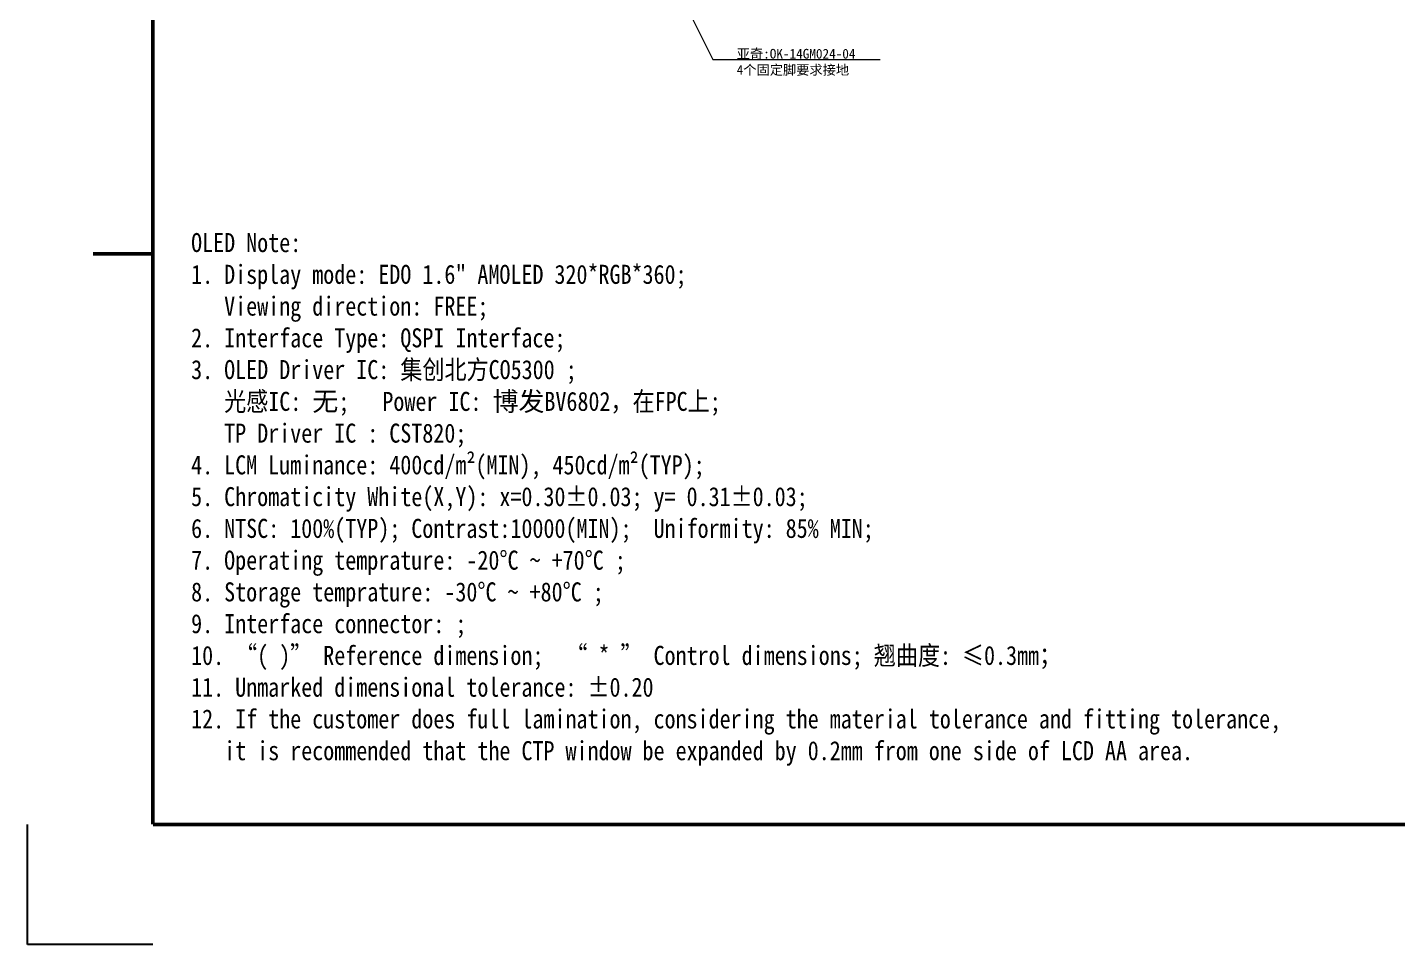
# Model space of a CAD drawing. Header units: millimetres. Extents: x 2678 to 7528, y -1679 to -1155.
# Drawn here: x 3065.5 to 3193.8, y -1418.7 to -1332.9 of the extents above; entities that cross this region are included whole.
import ezdxf

# ---------------------------------------------------------------- set-up
doc = ezdxf.new("R2010")
doc.units = ezdxf.units.MM
doc.layers.add('Dim', color=3, linetype='Continuous', lineweight=13)
doc.layers.add('TK', color=7, linetype='Continuous')
doc.styles.add('CCN-1', font='', dxfattribs={"width": 0.85})
doc.styles.add('CCN-Z', font='', dxfattribs={"width": 0.85})
doc.styles.add('汉字', font='')
doc.styles.get('CCN-1').set_extended_font_data('SimSun')
doc.styles.get('CCN-Z').set_extended_font_data('NSimSun')
doc.styles.get('汉字').set_extended_font_data('SimSun')
doc.dimstyles.new('DIM-CCN', dxfattribs={"dimscale": 0.9, "dimtxt": 1.7, "dimasz": 1.2, "dimexe": 1.5, "dimexo": 0.5, "dimgap": 0.3, "dimtad": 1, "dimzin": 0, "dimdsep": 46, "dimtxsty": 'CCN-1', "dimblk": 'OPEN30', "dimcen": 0.05, "dimclrd": 256, "dimclre": 256, "dimclrt": 7, "dimadec": 0, "dimazin": 0, "dimtfac": 1, "dimtofl": 0, "dimtmove": 0, "dimatfit": 3, "dimldrblk": 'OPEN30', "dimfxl": 1, "dimtolj": 1, "dimtzin": 0, "dimlwd": -1, "dimlwe": -1, "dimarcsym": 0})

# ---------------------------------------------------------------- blocks, each defined once
blk = doc.blocks.new('_Open30')
at = {"color": 0, "linetype": 'ByBlock', "lineweight": -2}
for p, q in [((-1, 0.27), (0, 0)), ((0, 0), (-1, -0.27)), ((0, 0), (-1, 0))]:
    blk.add_line(p, q, dxfattribs=at)

msp = doc.modelspace()

# ---------------------------------------------------------------- linework, layer by layer
for p, q in [((3065.5203, -1418.6817), (3065.5203, -1407.4425)), ((3077.2648, -1418.6817), (3065.5203, -1418.6817))]:
    msp.add_line(p, q)
at = {"const_width": 0.3372}
for points in [[(3077.2648, -1407.4425), (3077.2648, -1193.898)], [(3077.2648, -1354.0564), (3071.6453, -1354.0564)], [(3077.2648, -1407.4425), (3388.085, -1407.4425)]]:
    msp.add_lwpolyline(points, dxfattribs=at)

# ---------------------------------------------------------------- texts
at = {"layer": 'Dim', "insert": (3131.9031, -1337.4148), "char_height": 0.9072, "width": 25.988462, "attachment_point": 7, "style": '汉字'}
msp.add_mtext('{\\C6;亚奇:OK-14GM024-04\\P4个固定脚要求接地}', dxfattribs=at)
at = {"layer": 'TK', "color": 6, "lineweight": -3, "insert": (3080.8423, -1352.1218), "char_height": 1.782, "width": 127.058454, "attachment_point": 1, "style": 'CCN-Z'}
msp.add_mtext('{\\C2;OLED Note:\\fNSimSun|b0|i0|c128|p49;\\P\\fNSimSun|b0|i0|c134|p49;1. Display\\fNSimSun|b0|i0|c128|p49; \\fNSimSun|b0|i0|c134|p49;mode:} EDO 1.6" AMOLED 320*RGB*360{\\C2;;\\P   Viewing\\fNSimSun|b0|i0|c128|p49; \\fNSimSun|b0|i0|c134|p49;direction:} FREE{\\C2;; \\P2. Interface\\fNSimSun|b0|i0|c128|p49; \\fNSimSun|b0|i0|c134|p49;Type:} QSPI Interface{\\C2;; \\P3. OLED Driver\\fNSimSun|b0|i0|c128|p49; \\fNSimSun|b0|i0|c134|p49;IC:} 集创北方{\\C1;CO5300\\C2; ;\\P   光感IC:\\C1; \\fSimSun|b0|i0|c134|p2;\\W1;无\\fNSimSun|b0|i0|c134|p49;\\W0.85;\\C2;;   Power IC: \\fSimSun|b0|i0|c134|p2;\\W1;\\C4;博发}BV6802，在FPC上{\\C2;;\\P   TP Driver\\fNSimSun|b0|i0|c128|p49; \\fNSimSun|b0|i0|c134|p49;IC : \\C1;CST820\\C2;;\\P4. LCM Luminance:} 400cd/m²(MIN), 450cd/m²(TYP){\\C2;;\\P5. Chromaticity White(X,Y): }x=0.30±0.03; y= 0.31±0.03{\\C2;;\\P6. NTSC: }100%(TYP){\\C2;; Contrast:}10000(MIN){\\C2;;  Uniformity: }85% MIN{\\C2;;\\P7. Operating\\fNSimSun|b0|i0|c128|p49; \\fNSimSun|b0|i0|c134|p49;temprature:} -20°C ~ +70°C ;{\\C2;\\P8. Storage\\fNSimSun|b0|i0|c128|p49; \\fNSimSun|b0|i0|c134|p49;temprature:} -30°C ~ +80°C {\\C2;;\\P9. Interface\\fNSimSun|b0|i0|c128|p49; \\fNSimSun|b0|i0|c134|p49;connector:} {\\W0.85;\\C2;;\\P10. “(\\fNSimSun|b0|i0|c128|p49; \\fNSimSun|b0|i0|c134|p49;)”\\fNSimSun|b0|i0|c128|p49; \\fNSimSun|b0|i0|c134|p49;Reference\\fNSimSun|b0|i0|c128|p49; \\fNSimSun|b0|i0|c134|p49;dimension;  “\\fNSimSun|b0|i0|c128|p49; \\fNSimSun|b0|i0|c134|p49;* ” Control dimensions; 翘曲度: ≤0.3mm；\\P11. Unmarked dimensional tolerance: %%P0.20\\P12. If the customer does full lamination, considering the material tolerance and fitting tolerance, \\P   it is recommended that the CTP window be expanded by }0.2mm{\\C2; from one side of LCD AA area. }', dxfattribs=at)

# ---------------------------------------------------------------- leaders
at = {"layer": 'Dim'}
msp.add_leader([(3126.5879, -1329.701), (3129.6628, -1335.8771), (3145.3423, -1335.8771)], dimstyle='DIM-CCN', dxfattribs=at)

doc.saveas('drawing.dxf')
